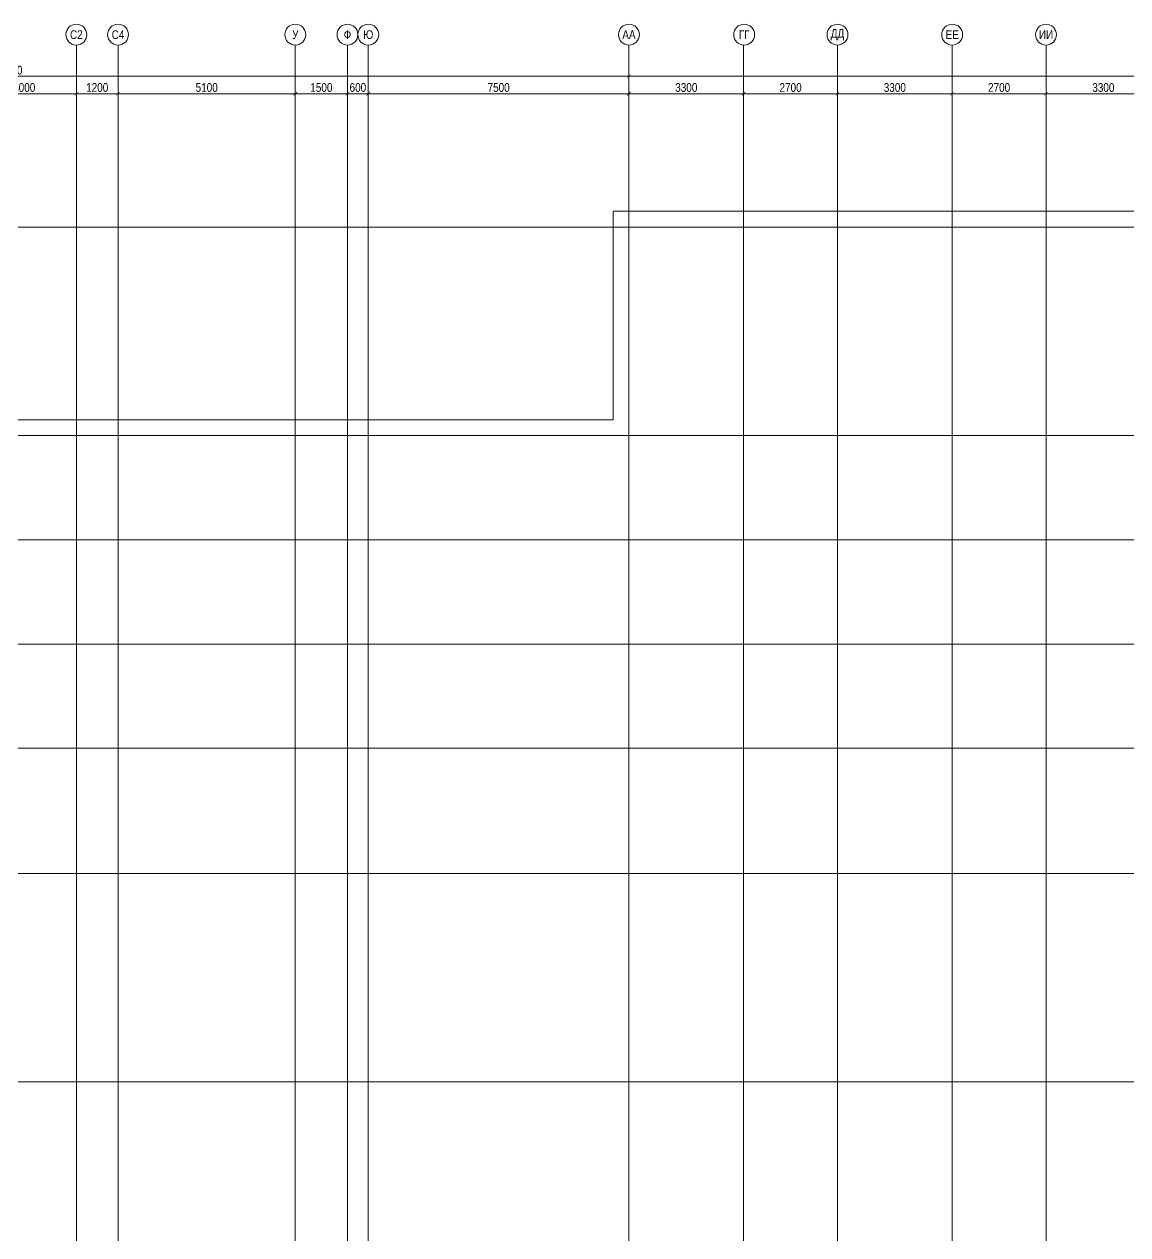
# Model space of a CAD drawing. Header units: millimetres. Extents: x 470010 to 1231400, y -134005 to 421770.
# Drawn here: x 728674 to 760426, y 12089 to 46927 of the extents above; entities that cross this region are included whole.
import ezdxf
from ezdxf.enums import TextEntityAlignment as Align

# ---------------------------------------------------------------- set-up
doc = ezdxf.new("R2010")
doc.units = ezdxf.units.MM
doc.linetypes.add('CENTER2', pattern=[28.575, 19.05, -3.175, 3.175, -3.175])
doc.linetypes.add('DASHED', pattern=[19.05, 12.7, -6.35])
doc.layers.get('Defpoints').update_dxf_attribs({"color": 140})
doc.layers.add('АР_Делит', color=120, linetype='Continuous', lineweight=0, plot=False)
doc.layers.add('РД_Оси_100', color=7, linetype='Continuous', lineweight=0, true_color=0x525252)
doc.layers.add('РД_Оси_размер', color=8, linetype='Continuous', lineweight=0)
doc.styles.add('style1', font='ARIALN.TTF')
doc.styles.add('ккк', font='isocpeur.ttf', dxfattribs={"width": 0.85, "oblique": 15})
doc.dimstyles.new('Dim100_ареал', dxfattribs={"dimscale": 100, "dimtxt": 2.5, "dimasz": 1, "dimexe": 1, "dimexo": 1, "dimgap": 0.5, "dimtad": 1, "dimzin": 12, "dimdsep": 46, "dimtxsty": 'style1', "dimblk": 'ARCHTICK', "dimcen": 1, "dimdle": 1, "dimclrd": 256, "dimclre": 256, "dimaunit": 1, "dimadec": 0, "dimazin": 3, "dimtfac": 1, "dimtmove": 1, "dimatfit": 3, "dimldrblk": 'OPEN30', "dimfxl": 4, "dimfxlon": 1, "dimtolj": 1, "dimtzin": 0, "dimlwd": 9, "dimlwe": 9, "dimarcsym": 0})

# ---------------------------------------------------------------- blocks, each defined once
blk = doc.blocks.new('A-iden')
at = {"linetype": 'Continuous', "lineweight": 5}
blk.add_circle((0, -4), 3, dxfattribs=at)
at = {"color": 0, "linetype": 'Continuous', "lineweight": 20, "style": 'ккк', "width": 0.85}
blk.add_attdef('ID', text='', height=4, dxfattribs=at).set_placement((0.31, -3.85), align=Align.MIDDLE_CENTER)
blk = doc.blocks.new('_ArchTick')
at = {"color": 0, "linetype": 'ByBlock', "const_width": 0.15}
blk.add_lwpolyline([(-0.5, -0.5), (0.5, 0.5)], dxfattribs=at)
blk = doc.blocks.new('*D54')
at = {"layer": 'Defpoints', "color": 0, "transparency": 16777216}
for p in [(73200, 139039), (37500, 137039), (73200, 137039)]:
    blk.add_point(p, dxfattribs=at)
at = {"layer": 'РД_Оси_размер', "lineweight": 9, "transparency": 16777216}
for p, q in [((37400, 139039), (73300, 139039)), ((37500, 138639), (37500, 139139)), ((73200, 138639), (73200, 139139))]:
    blk.add_line(p, q, dxfattribs=at)
at = {"layer": 'РД_Оси_размер', "lineweight": 9, "transparency": 16777216, "xscale": 100, "yscale": 100, "zscale": 100, "rotation": 180}
blk.add_blockref('_ArchTick', (37500, 139039), dxfattribs=at)
at = {"layer": 'РД_Оси_размер', "lineweight": 9, "transparency": 16777216, "xscale": 100, "yscale": 100, "zscale": 100}
blk.add_blockref('_ArchTick', (73200, 139039), dxfattribs=at)
at = {"layer": 'РД_Оси_размер', "color": 0, "transparency": 16777216, "insert": (55350, 139216), "char_height": 250, "attachment_point": 5, "style": 'style1'}
blk.add_mtext('\\A1;35700', dxfattribs=at)
blk = doc.blocks.new('_Open30')
at = {"color": 0, "linetype": 'ByBlock', "lineweight": -2}
for p, q in [((-1, 0.27), (0, 0)), ((0, 0), (-1, -0.27)), ((0, 0), (-1, 0))]:
    blk.add_line(p, q, dxfattribs=at)
blk = doc.blocks.new('*D207')
at = {"layer": 'Defpoints', "color": 0, "transparency": 16777216}
for p in [(114600, 139039), (73200, 137039), (114600, 137039)]:
    blk.add_point(p, dxfattribs=at)
at = {"layer": 'РД_Оси_размер', "lineweight": 9, "transparency": 16777216}
for p, q in [((73100, 139039), (114700, 139039)), ((73200, 138639), (73200, 139139)), ((114600, 138639), (114600, 139139))]:
    blk.add_line(p, q, dxfattribs=at)
at = {"layer": 'РД_Оси_размер', "lineweight": 9, "transparency": 16777216, "xscale": 100, "yscale": 100, "zscale": 100, "rotation": 180}
blk.add_blockref('_ArchTick', (73200, 139039), dxfattribs=at)
at = {"layer": 'РД_Оси_размер', "lineweight": 9, "transparency": 16777216, "xscale": 100, "yscale": 100, "zscale": 100}
blk.add_blockref('_ArchTick', (114600, 139039), dxfattribs=at)
at = {"layer": 'РД_Оси_размер', "color": 0, "transparency": 16777216, "insert": (93900, 139216), "char_height": 250, "attachment_point": 5, "style": 'style1'}
blk.add_mtext('\\A1;41400', dxfattribs=at)
blk = doc.blocks.new('*D78')
at = {"layer": 'Defpoints', "color": 0, "transparency": 16777216}
for p in [(57300, 138539), (54300, 137039), (57300, 137039)]:
    blk.add_point(p, dxfattribs=at)
at = {"layer": 'РД_Оси_размер', "lineweight": 9, "transparency": 16777216}
for p, q in [((54200, 138539), (57400, 138539)), ((54300, 138139), (54300, 138639)), ((57300, 138139), (57300, 138639))]:
    blk.add_line(p, q, dxfattribs=at)
at = {"layer": 'РД_Оси_размер', "lineweight": 9, "transparency": 16777216, "xscale": 100, "yscale": 100, "zscale": 100, "rotation": 180}
blk.add_blockref('_ArchTick', (54300, 138539), dxfattribs=at)
at = {"layer": 'РД_Оси_размер', "lineweight": 9, "transparency": 16777216, "xscale": 100, "yscale": 100, "zscale": 100}
blk.add_blockref('_ArchTick', (57300, 138539), dxfattribs=at)
at = {"layer": 'РД_Оси_размер', "color": 0, "transparency": 16777216, "insert": (55800, 138716), "char_height": 250, "attachment_point": 5, "style": 'style1'}
blk.add_mtext('\\A1;3000', dxfattribs=at)
blk = doc.blocks.new('*D79')
at = {"layer": 'Defpoints', "color": 0, "transparency": 16777216}
for p in [(58500, 138539), (57300, 137039), (58500, 137039)]:
    blk.add_point(p, dxfattribs=at)
at = {"layer": 'РД_Оси_размер', "lineweight": 9, "transparency": 16777216}
for p, q in [((57200, 138539), (58600, 138539)), ((57300, 138139), (57300, 138639)), ((58500, 138139), (58500, 138639))]:
    blk.add_line(p, q, dxfattribs=at)
at = {"layer": 'РД_Оси_размер', "lineweight": 9, "transparency": 16777216, "xscale": 100, "yscale": 100, "zscale": 100, "rotation": 180}
blk.add_blockref('_ArchTick', (57300, 138539), dxfattribs=at)
at = {"layer": 'РД_Оси_размер', "lineweight": 9, "transparency": 16777216, "xscale": 100, "yscale": 100, "zscale": 100}
blk.add_blockref('_ArchTick', (58500, 138539), dxfattribs=at)
at = {"layer": 'РД_Оси_размер', "color": 0, "transparency": 16777216, "insert": (57900, 138716), "char_height": 250, "attachment_point": 5, "style": 'style1'}
blk.add_mtext('\\A1;1200', dxfattribs=at)
blk = doc.blocks.new('*D80')
at = {"layer": 'Defpoints', "color": 0, "transparency": 16777216}
for p in [(63600, 138539), (58500, 137039), (63600, 137039)]:
    blk.add_point(p, dxfattribs=at)
at = {"layer": 'РД_Оси_размер', "lineweight": 9, "transparency": 16777216}
for p, q in [((58400, 138539), (63700, 138539)), ((58500, 138139), (58500, 138639)), ((63600, 138139), (63600, 138639))]:
    blk.add_line(p, q, dxfattribs=at)
at = {"layer": 'РД_Оси_размер', "lineweight": 9, "transparency": 16777216, "xscale": 100, "yscale": 100, "zscale": 100, "rotation": 180}
blk.add_blockref('_ArchTick', (58500, 138539), dxfattribs=at)
at = {"layer": 'РД_Оси_размер', "lineweight": 9, "transparency": 16777216, "xscale": 100, "yscale": 100, "zscale": 100}
blk.add_blockref('_ArchTick', (63600, 138539), dxfattribs=at)
at = {"layer": 'РД_Оси_размер', "color": 0, "transparency": 16777216, "insert": (61050, 138716), "char_height": 250, "attachment_point": 5, "style": 'style1'}
blk.add_mtext('\\A1;5100', dxfattribs=at)
blk = doc.blocks.new('*D81')
at = {"layer": 'Defpoints', "color": 0, "transparency": 16777216}
for p in [(65100, 138539), (63600, 137039), (65100, 137039)]:
    blk.add_point(p, dxfattribs=at)
at = {"layer": 'РД_Оси_размер', "lineweight": 9, "transparency": 16777216}
for p, q in [((63500, 138539), (65200, 138539)), ((63600, 138139), (63600, 138639)), ((65100, 138139), (65100, 138639))]:
    blk.add_line(p, q, dxfattribs=at)
at = {"layer": 'РД_Оси_размер', "lineweight": 9, "transparency": 16777216, "xscale": 100, "yscale": 100, "zscale": 100, "rotation": 180}
blk.add_blockref('_ArchTick', (63600, 138539), dxfattribs=at)
at = {"layer": 'РД_Оси_размер', "lineweight": 9, "transparency": 16777216, "xscale": 100, "yscale": 100, "zscale": 100}
blk.add_blockref('_ArchTick', (65100, 138539), dxfattribs=at)
at = {"layer": 'РД_Оси_размер', "color": 0, "transparency": 16777216, "insert": (64350, 138716), "char_height": 250, "attachment_point": 5, "style": 'style1'}
blk.add_mtext('\\A1;1500', dxfattribs=at)
blk = doc.blocks.new('*D82')
at = {"layer": 'Defpoints', "color": 0, "transparency": 16777216}
for p in [(65700, 138539), (65100, 137039), (65700, 137039)]:
    blk.add_point(p, dxfattribs=at)
at = {"layer": 'РД_Оси_размер', "lineweight": 9, "transparency": 16777216}
for p, q in [((65000, 138539), (65800, 138539)), ((65100, 138139), (65100, 138639)), ((65700, 138139), (65700, 138639))]:
    blk.add_line(p, q, dxfattribs=at)
at = {"layer": 'РД_Оси_размер', "lineweight": 9, "transparency": 16777216, "xscale": 100, "yscale": 100, "zscale": 100, "rotation": 180}
blk.add_blockref('_ArchTick', (65100, 138539), dxfattribs=at)
at = {"layer": 'РД_Оси_размер', "lineweight": 9, "transparency": 16777216, "xscale": 100, "yscale": 100, "zscale": 100}
blk.add_blockref('_ArchTick', (65700, 138539), dxfattribs=at)
at = {"layer": 'РД_Оси_размер', "color": 0, "transparency": 16777216, "insert": (65400, 138716), "char_height": 250, "attachment_point": 5, "style": 'style1'}
blk.add_mtext('\\A1;600', dxfattribs=at)
blk = doc.blocks.new('*D83')
at = {"layer": 'Defpoints', "color": 0, "transparency": 16777216}
for p in [(73200, 138539), (65700, 137039), (73200, 137039)]:
    blk.add_point(p, dxfattribs=at)
at = {"layer": 'РД_Оси_размер', "lineweight": 9, "transparency": 16777216}
for p, q in [((65600, 138539), (73300, 138539)), ((65700, 138139), (65700, 138639)), ((73200, 138139), (73200, 138639))]:
    blk.add_line(p, q, dxfattribs=at)
at = {"layer": 'РД_Оси_размер', "lineweight": 9, "transparency": 16777216, "xscale": 100, "yscale": 100, "zscale": 100, "rotation": 180}
blk.add_blockref('_ArchTick', (65700, 138539), dxfattribs=at)
at = {"layer": 'РД_Оси_размер', "lineweight": 9, "transparency": 16777216, "xscale": 100, "yscale": 100, "zscale": 100}
blk.add_blockref('_ArchTick', (73200, 138539), dxfattribs=at)
at = {"layer": 'РД_Оси_размер', "color": 0, "transparency": 16777216, "insert": (69450, 138716), "char_height": 250, "attachment_point": 5, "style": 'style1'}
blk.add_mtext('\\A1;7500', dxfattribs=at)
blk = doc.blocks.new('*D84')
at = {"layer": 'Defpoints', "color": 0, "transparency": 16777216}
for p in [(76500, 138539), (73200, 137039), (76500, 137039)]:
    blk.add_point(p, dxfattribs=at)
at = {"layer": 'РД_Оси_размер', "lineweight": 9, "transparency": 16777216}
for p, q in [((73100, 138539), (76600, 138539)), ((73200, 138139), (73200, 138639)), ((76500, 138139), (76500, 138639))]:
    blk.add_line(p, q, dxfattribs=at)
at = {"layer": 'РД_Оси_размер', "lineweight": 9, "transparency": 16777216, "xscale": 100, "yscale": 100, "zscale": 100, "rotation": 180}
blk.add_blockref('_ArchTick', (73200, 138539), dxfattribs=at)
at = {"layer": 'РД_Оси_размер', "lineweight": 9, "transparency": 16777216, "xscale": 100, "yscale": 100, "zscale": 100}
blk.add_blockref('_ArchTick', (76500, 138539), dxfattribs=at)
at = {"layer": 'РД_Оси_размер', "color": 0, "transparency": 16777216, "insert": (74850, 138716), "char_height": 250, "attachment_point": 5, "style": 'style1'}
blk.add_mtext('\\A1;3300', dxfattribs=at)
blk = doc.blocks.new('*D85')
at = {"layer": 'Defpoints', "color": 0, "transparency": 16777216}
for p in [(79200, 138539), (76500, 137039), (79200, 137039)]:
    blk.add_point(p, dxfattribs=at)
at = {"layer": 'РД_Оси_размер', "lineweight": 9, "transparency": 16777216}
for p, q in [((76400, 138539), (79300, 138539)), ((76500, 138139), (76500, 138639)), ((79200, 138139), (79200, 138639))]:
    blk.add_line(p, q, dxfattribs=at)
at = {"layer": 'РД_Оси_размер', "lineweight": 9, "transparency": 16777216, "xscale": 100, "yscale": 100, "zscale": 100, "rotation": 180}
blk.add_blockref('_ArchTick', (76500, 138539), dxfattribs=at)
at = {"layer": 'РД_Оси_размер', "lineweight": 9, "transparency": 16777216, "xscale": 100, "yscale": 100, "zscale": 100}
blk.add_blockref('_ArchTick', (79200, 138539), dxfattribs=at)
at = {"layer": 'РД_Оси_размер', "color": 0, "transparency": 16777216, "insert": (77850, 138716), "char_height": 250, "attachment_point": 5, "style": 'style1'}
blk.add_mtext('\\A1;2700', dxfattribs=at)
blk = doc.blocks.new('*D86')
at = {"layer": 'Defpoints', "color": 0, "transparency": 16777216}
for p in [(82500, 138539), (79200, 137039), (82500, 137039)]:
    blk.add_point(p, dxfattribs=at)
at = {"layer": 'РД_Оси_размер', "lineweight": 9, "transparency": 16777216}
for p, q in [((79100, 138539), (82600, 138539)), ((79200, 138139), (79200, 138639)), ((82500, 138139), (82500, 138639))]:
    blk.add_line(p, q, dxfattribs=at)
at = {"layer": 'РД_Оси_размер', "lineweight": 9, "transparency": 16777216, "xscale": 100, "yscale": 100, "zscale": 100, "rotation": 180}
blk.add_blockref('_ArchTick', (79200, 138539), dxfattribs=at)
at = {"layer": 'РД_Оси_размер', "lineweight": 9, "transparency": 16777216, "xscale": 100, "yscale": 100, "zscale": 100}
blk.add_blockref('_ArchTick', (82500, 138539), dxfattribs=at)
at = {"layer": 'РД_Оси_размер', "color": 0, "transparency": 16777216, "insert": (80850, 138716), "char_height": 250, "attachment_point": 5, "style": 'style1'}
blk.add_mtext('\\A1;3300', dxfattribs=at)
blk = doc.blocks.new('*D87')
at = {"layer": 'Defpoints', "color": 0, "transparency": 16777216}
for p in [(85200, 138539), (82500, 137039), (85200, 137039)]:
    blk.add_point(p, dxfattribs=at)
at = {"layer": 'РД_Оси_размер', "lineweight": 9, "transparency": 16777216}
for p, q in [((82400, 138539), (85300, 138539)), ((82500, 138139), (82500, 138639)), ((85200, 138139), (85200, 138639))]:
    blk.add_line(p, q, dxfattribs=at)
at = {"layer": 'РД_Оси_размер', "lineweight": 9, "transparency": 16777216, "xscale": 100, "yscale": 100, "zscale": 100, "rotation": 180}
blk.add_blockref('_ArchTick', (82500, 138539), dxfattribs=at)
at = {"layer": 'РД_Оси_размер', "lineweight": 9, "transparency": 16777216, "xscale": 100, "yscale": 100, "zscale": 100}
blk.add_blockref('_ArchTick', (85200, 138539), dxfattribs=at)
at = {"layer": 'РД_Оси_размер', "color": 0, "transparency": 16777216, "insert": (83850, 138716), "char_height": 250, "attachment_point": 5, "style": 'style1'}
blk.add_mtext('\\A1;2700', dxfattribs=at)
blk = doc.blocks.new('*D88')
at = {"layer": 'Defpoints', "color": 0, "transparency": 16777216}
for p in [(88500, 138539), (85200, 137039), (88500, 137039)]:
    blk.add_point(p, dxfattribs=at)
at = {"layer": 'РД_Оси_размер', "lineweight": 9, "transparency": 16777216}
for p, q in [((85100, 138539), (88600, 138539)), ((85200, 138139), (85200, 138639)), ((88500, 138139), (88500, 138639))]:
    blk.add_line(p, q, dxfattribs=at)
at = {"layer": 'РД_Оси_размер', "lineweight": 9, "transparency": 16777216, "xscale": 100, "yscale": 100, "zscale": 100, "rotation": 180}
blk.add_blockref('_ArchTick', (85200, 138539), dxfattribs=at)
at = {"layer": 'РД_Оси_размер', "lineweight": 9, "transparency": 16777216, "xscale": 100, "yscale": 100, "zscale": 100}
blk.add_blockref('_ArchTick', (88500, 138539), dxfattribs=at)
at = {"layer": 'РД_Оси_размер', "color": 0, "transparency": 16777216, "insert": (86850, 138716), "char_height": 250, "attachment_point": 5, "style": 'style1'}
blk.add_mtext('\\A1;3300', dxfattribs=at)
blk = doc.blocks.new('СОШ_2200_АР_ОСИ_М100_28.05.24')
at = {"layer": 'АР_Делит', "color": 251, "linetype": 'DASHED', "true_color": 0x636466}
blk.add_lwpolyline([(-355, 13145), (-355, 100855), (37145, 100855), (37145, 129155), (72745, 129155), (72745, 135155), (114955, 135155), (114955, -355)], dxfattribs=at)
at = {"layer": 'РД_Оси_100', "color": 251, "linetype": 'CENTER2', "true_color": 0x636466}
for p, q in [((63600, -6155), (63600, 139938.679)), ((65100, -6155), (65100, 139938.679)), ((73200, -6155), (73200, 139938.679)), ((79200, -6155), (79200, 139938.679)), ((85200, -6155), (85200, 139938.679)), ((-5954.958, 134700), (119910, 134700)), ((-5954.958, 128700), (119910, 128700)), ((-5954.958, 125700), (119910, 125700)), ((-5954.958, 122700), (119910, 122700)), ((-5954.958, 119700), (119910, 119700)), ((-5954.958, 116100), (119910, 116100)), ((35037.55, 116100), (119910, 116100)), ((-5954.958, 110100), (119910, 110100)), ((35037.55, 110100), (119910, 110100))]:
    blk.add_line(p, q, dxfattribs=at)
for points in [[(57300, 139938.679), (57300, -6155)], [(58500, 139938.679), (58500, -6155)], [(65700, -6155), (65700, 139938.679)], [(76500, 139938.679), (76500, -6155)], [(82500, 139938.679), (82500, -6155)]]:
    blk.add_lwpolyline(points, dxfattribs=at)
at = {"layer": 'РД_Оси_100', "color": 251, "true_color": 0x636466}
ref = blk.add_blockref('A-iden', (57300, 140638.679), dxfattribs=dict(at, xscale=100, yscale=100, zscale=100))
ref.add_attrib('ID', 'С2', dxfattribs={"layer": '0', "linetype": 'Continuous', "height": 250, "style": 'style1'}).set_placement((57300, 140238.679), align=Align.MIDDLE)
ref = blk.add_blockref('A-iden', (58500, 140638.679), dxfattribs=dict(at, xscale=100, yscale=100, zscale=100))
ref.add_attrib('ID', 'С4', dxfattribs={"layer": '0', "linetype": 'Continuous', "height": 250, "style": 'style1'}).set_placement((58500, 140238.679), align=Align.MIDDLE)
ref = blk.add_blockref('A-iden', (63600, 140638.679), dxfattribs=dict(at, xscale=100, yscale=100, zscale=100))
ref.add_attrib('ID', 'У', dxfattribs={"layer": '0', "linetype": 'Continuous', "height": 250, "style": 'style1'}).set_placement((63600, 140238.679), align=Align.MIDDLE)
ref = blk.add_blockref('A-iden', (65100, 140638.679), dxfattribs=dict(at, xscale=100, yscale=100, zscale=100))
ref.add_attrib('ID', 'Ф', dxfattribs={"layer": '0', "linetype": 'Continuous', "height": 250, "style": 'style1'}).set_placement((65100, 140238.679), align=Align.MIDDLE)
ref = blk.add_blockref('A-iden', (65700, 140638.679), dxfattribs=dict(at, xscale=100, yscale=100, zscale=100))
ref.add_attrib('ID', 'Ю', dxfattribs={"layer": '0', "linetype": 'Continuous', "height": 250, "style": 'style1'}).set_placement((65700, 140238.679), align=Align.MIDDLE)
ref = blk.add_blockref('A-iden', (73200, 140638.679), dxfattribs=dict(at, xscale=100, yscale=100, zscale=100))
ref.add_attrib('ID', 'АА', dxfattribs={"layer": '0', "linetype": 'Continuous', "height": 250, "style": 'style1'}).set_placement((73200, 140238.679), align=Align.MIDDLE)
ref = blk.add_blockref('A-iden', (76514.62, 140638.679), dxfattribs=dict(at, xscale=100, yscale=100, zscale=100))
ref.add_attrib('ID', 'ГГ', dxfattribs={"layer": '0', "linetype": 'Continuous', "height": 250, "style": 'style1'}).set_placement((76514.62, 140238.679), align=Align.MIDDLE)
ref = blk.add_blockref('A-iden', (79200, 140638.679), dxfattribs=dict(at, xscale=100, yscale=100, zscale=100))
ref.add_attrib('ID', 'ДД', dxfattribs={"layer": '0', "linetype": 'Continuous', "height": 250, "style": 'style1'}).set_placement((79200, 140238.679), align=Align.MIDDLE)
ref = blk.add_blockref('A-iden', (82500.02, 140638.679), dxfattribs=dict(at, xscale=100, yscale=100, zscale=100))
ref.add_attrib('ID', 'ЕЕ', dxfattribs={"layer": '0', "linetype": 'Continuous', "height": 250, "style": 'style1'}).set_placement((82500.02, 140238.679), align=Align.MIDDLE)
ref = blk.add_blockref('A-iden', (85200, 140638.679), dxfattribs=dict(at, xscale=100, yscale=100, zscale=100))
ref.add_attrib('ID', 'ИИ', dxfattribs={"layer": '0', "linetype": 'Continuous', "height": 250, "style": 'style1'}).set_placement((85200, 140238.679), align=Align.MIDDLE)
at = {"layer": 'РД_Оси_размер', "color": 251, "true_color": 0x636466}
for base, p1, p2, picture, middle in [((73200, 139038.679), (37500, 137038.679), (73200, 137038.679), '*D54', (55350, 139216.322)), ((114600, 139038.679), (73200, 137038.679), (114600, 137038.679), '*D207', (93900, 139216.322)), ((57300, 138538.679), (54300, 137038.679), (57300, 137038.679), '*D78', (55800, 138716.322)), ((58500, 138538.679), (57300, 137038.679), (58500, 137038.679), '*D79', (57900, 138716.322)), ((63600, 138538.679), (58500, 137038.679), (63600, 137038.679), '*D80', (61050, 138716.322)), ((65100, 138538.679), (63600, 137038.679), (65100, 137038.679), '*D81', (64350, 138716.322)), ((65700, 138538.679), (65100, 137038.679), (65700, 137038.679), '*D82', (65400, 138716.322)), ((73200, 138538.679), (65700, 137038.679), (73200, 137038.679), '*D83', (69450, 138716.322)), ((76500, 138538.679), (73200, 137038.679), (76500, 137038.679), '*D84', (74850, 138716.322)), ((79200, 138538.679), (76500, 137038.679), (79200, 137038.679), '*D85', (77850, 138716.322)), ((82500, 138538.679), (79200, 137038.679), (82500, 137038.679), '*D86', (80850, 138716.322)), ((85200, 138538.679), (82500, 137038.679), (85200, 137038.679), '*D87', (83850, 138716.322)), ((88500, 138538.679), (85200, 137038.679), (88500, 137038.679), '*D88', (86850, 138716.322))]:
    dim = blk.add_linear_dim(base=base, p1=p1, p2=p2, dimstyle='Dim100_ареал', dxfattribs=at)
    dim.commit()
    dim.dimension.update_dxf_attribs({"geometry": picture, "text_midpoint": middle})
blk = doc.blocks.new('A$C9108343f')
at = {"layer": 'РД_Оси_100'}
blk.add_blockref('СОШ_2200_АР_ОСИ_М100_28.05.24', (7155, 6755), dxfattribs=at)
at = {"layer": 'Defpoints', "color": 18, "true_color": 0x000000, "style": 'style1'}
for p in [(143949, 316089), (143975, 281640), (143890, 273245), (143840, 264277), (143968, 254892), (12252, 104178), (12383, 96023)]:
    blk.add_attdef('АР-ПОМЕЩЕНИЕ:НАИМЕНОВАНИЕ', text='', height=100, dxfattribs=at).set_placement(p, align=Align.MIDDLE)
at = {"layer": 'Defpoints', "color": 18, "true_color": 0x000000, "style": 'style1', "flags": 8}
for p in [(143951, 279099), (143848, 269251), (143875, 260094), (144050, 250825), (155897, 237966), (163419, 238153), (183037, 237966), (143343, 237876)]:
    blk.add_attdef('АР-ПОМЕЩЕНИЕ:НАИМЕНОВАНИЕ', text='', height=100, dxfattribs=at).set_placement(p, align=Align.MIDDLE)

msp = doc.modelspace()

# ---------------------------------------------------------------- block references
msp.add_blockref('A$C9108343f', (665718.612, -100366.242))
at = {"layer": 'РД_Оси_100'}
msp.add_blockref('СОШ_2200_АР_ОСИ_М100_28.05.24', (672873.57, -93611.242), dxfattribs=at)

doc.saveas('drawing.dxf')
